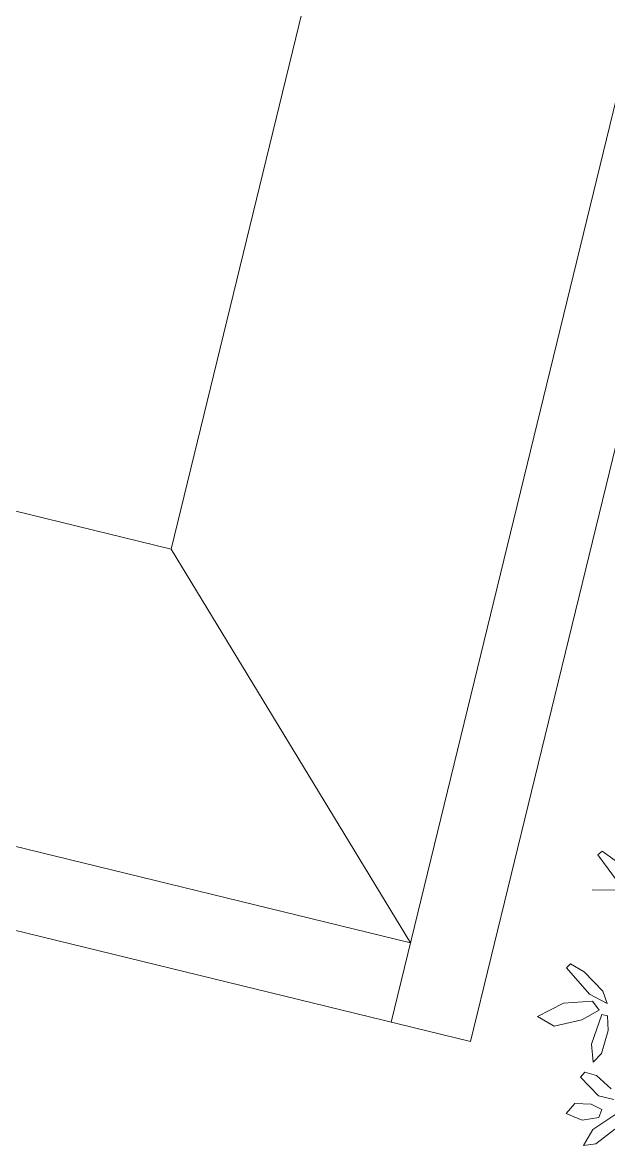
# Model space of a CAD drawing. Header units: millimetres. Extents: x 4980 to 19099, y 3891 to 5773.
# Drawn here: x 11153.3 to 11190.1, y 4868.4 to 4938.8 of the extents above; entities that cross this region are included whole.
import ezdxf

# ---------------------------------------------------------------- set-up
doc = ezdxf.new("R2010")
doc.units = ezdxf.units.MM
doc.layers.add('no3_ölçü tefriş', color=252, linetype='Continuous', lineweight=0)
doc.layers.add('Poltroncine_Stift_Nr__1', color=1, linetype='Continuous', lineweight=20)

# ---------------------------------------------------------------- blocks, each defined once
blk = doc.blocks.new('p34')
at = {"color": 68}
for p, q in [((1685.294, -14118.438), (1684.949, -14119.593)), ((1686.489, -14119.835), (1685.294, -14118.438)), ((1684.949, -14119.593), (1685.738, -14121.191)), ((1687.031, -14121.555), (1686.489, -14119.835)), ((1687.424, -14121.267), (1688.687, -14119.488)), ((1688.687, -14119.488), (1688.993, -14119.67)), ((1688.993, -14119.67), (1688.702, -14120.628)), ((1694.211, -14121.641), (1693.807, -14119.884)), ((1694.626, -14121.385), (1696.025, -14119.712)), ((1696.316, -14119.918), (1695.95, -14120.849)), ((1696.025, -14119.712), (1696.316, -14119.918)), ((1688.702, -14120.628), (1687.794, -14122.038)), ((1685.738, -14121.191), (1686.597, -14122.104)), ((1687.116, -14122.482), (1687.424, -14121.267)), ((1679.642, -14122.701), (1679.81, -14121.624)), ((1679.81, -14121.624), (1680.556, -14122)), ((1680.556, -14122), (1680.748, -14123.009)), ((1681.371, -14123.339), (1682.229, -14121.966)), ((1682.229, -14121.966), (1682.611, -14122.14)), ((1686.597, -14122.104), (1687.031, -14121.555)), ((1687.794, -14122.038), (1687.116, -14122.482)), ((1680.052, -14123.668), (1679.642, -14122.701)), ((1682.611, -14122.14), (1682.568, -14122.911)), ((1683.335, -14122.517), (1684.416, -14122.139)), ((1683.99, -14122.893), (1683.335, -14122.517)), ((1684.416, -14122.139), (1686.37, -14122.324)), ((1686.371, -14122.701), (1685.497, -14122.955)), ((1686.37, -14122.324), (1686.371, -14122.701)), ((1678.405, -14123.875), (1678.119, -14123.164)), ((1678.119, -14123.164), (1679.223, -14123.492)), ((1680.748, -14123.009), (1680.586, -14123.742)), ((1681.381, -14124.322), (1681.371, -14123.339)), ((1682.568, -14122.911), (1681.987, -14124.007)), ((1685.497, -14122.955), (1683.99, -14122.893)), ((1679.573, -14124.831), (1678.405, -14123.875)), ((1679.223, -14123.492), (1680.671, -14124.82)), ((1680.586, -14123.742), (1680.052, -14123.668))]:
    blk.add_line(p, q, dxfattribs=at)
blk = doc.blocks.new('edc')
at = {"layer": 'Poltroncine_Stift_Nr__1', "linetype": 'Continuous'}
for p, q in [((-455347.87, -965869.832), (-455267.72, -965869.832)), ((-455272.844, -965869.832), (-455272.844, -966030.174)), ((-455267.72, -965869.832), (-455267.72, -966030.174)), ((-455347.87, -965874.937), (-455272.844, -965874.937)), ((-455293.266, -965895.359), (-455272.844, -965874.937)), ((-455347.87, -965895.359), (-455293.266, -965895.359)), ((-455293.266, -965895.359), (-455293.266, -966004.648))]:
    blk.add_line(p, q, dxfattribs=at)

msp = doc.modelspace()

# ---------------------------------------------------------------- block references
at = {"layer": 'no3_ölçü tefriş', "xscale": -1, "rotation": 166.2933860449541}
msp.add_blockref('edc', (224620.778, -1041364.451), dxfattribs=at)
at = {"layer": 'no3_ölçü tefriş', "rotation": 76.29338604496003}
msp.add_blockref('p34', (-2930.083, 6584.575), dxfattribs=at)

doc.saveas('drawing.dxf')
